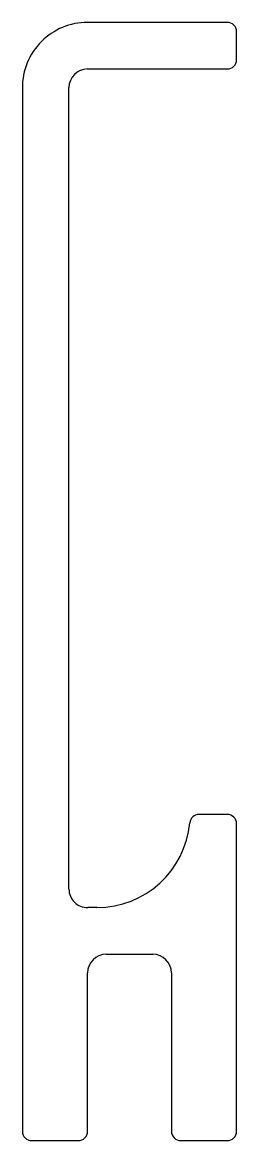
# Model space of a CAD drawing. Extents: x 1.5 to 13, y 1.3 to 61.3.
import ezdxf

# ---------------------------------------------------------------- set-up
doc = ezdxf.new("R2010")
doc.units = 0
doc.layers.get('0').update_dxf_attribs({"linetype": 'CONTINUOUS'})

msp = doc.modelspace()

# ---------------------------------------------------------------- linework, layer by layer
for p, q in [((12.514, 61.268), (5.014, 61.268)), ((13.015, 59.273), (13.015, 60.773)), ((5.015, 58.768), (5.015, 58.768)), ((5.015, 58.768), (12.514, 58.768)), ((1.515, 57.754), (1.515, 1.763)), ((4.015, 14.768), (4.015, 57.768)), ((12.514, 18.768), (10.992, 18.768)), ((13.015, 1.773), (13.015, 18.273)), ((4.015, 14.768), (4.015, 14.768)), ((5.515, 13.768), (5.021, 13.768)), ((6.014, 11.268), (8.515, 11.268)), ((5.015, 1.768), (5.015, 10.268)), ((9.515, 10.268), (9.515, 1.768)), ((2.015, 1.268), (4.515, 1.268)), ((10.015, 1.268), (12.514, 1.268))]:
    msp.add_line(p, q)
for centre, radius, start, end in [((5.014, 57.768), 3.5, 89.99995, 180.23457), ((12.514, 60.768), 0.5, 0.56196, 90), ((12.514, 59.268), 0.5, 270, 0.56196), ((5.015, 57.768), 1, 90, 180), ((10.992, 18.268), 0.5, 89.99976, 174.02484), ((12.514, 18.268), 0.5, 0.56196, 90), ((5.515, 18.768), 5, 270, 354.85837), ((5.015, 14.768), 1, 180, 270.34099), ((6.015, 10.268), 1, 90.00456, 180.00456), ((8.515, 10.268), 1, 0, 90), ((2.015, 1.768), 0.5, 180.562, 270), ((4.515, 1.768), 0.5, 269.99985, 0), ((10.015, 1.768), 0.5, 180, 270), ((12.514, 1.768), 0.5, 270, 0.56196)]:
    msp.add_arc(centre, radius, start, end)

doc.saveas('drawing.dxf')
